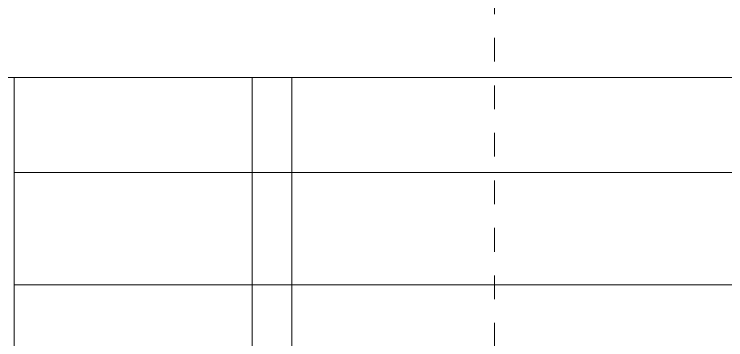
# Model space of a CAD drawing. Header units: millimetres. Extents: x 663313 to 1226001, y 1431724 to 1620898.
# Drawn here: x 663727.304 to 663731.791, y 1524737.722 to 1524739.777 of the extents above; entities that cross this region are included whole.
import ezdxf

# ---------------------------------------------------------------- set-up
doc = ezdxf.new("R2010")
doc.units = ezdxf.units.MM
for name, pattern in [('XKITLINE00', [0]), ('XKITLINE01', [4, 1, -1, 1, -1]), ('XKITLINE02', [4, 2, -2])]:
    doc.linetypes.add(name, pattern=pattern)
doc.layers.add('Part', color=7, linetype='Continuous', lineweight=0)
doc.layers.add('S-GRID', color=7, linetype='Continuous', lineweight=9)

# ---------------------------------------------------------------- blocks, each defined once
blk = doc.blocks.new('*A2523977')
at = {"layer": 'Part', "color": 7, "linetype": 'XKITLINE00', "lineweight": 0}
for p, q in [((217.067282, 41.815369), (217.067262, 41.815369)), ((217.067282, 37.815369), (217.067282, 41.815369)), ((217.067282, 41.815369), (267.900591, 41.815369)), ((217.067262, 37.815369), (217.067282, 37.815369)), ((217.067282, 37.815369), (267.900591, 37.815369))]:
    blk.add_line(p, q, dxfattribs=at)
at = {"layer": 'Part', "color": 7, "linetype": 'XKITLINE02', "lineweight": 0}
for p, q in [((217.067262, 41.815369), (217.067262, 37.815369)), ((217.067262, 41.815369), (217.067282, 41.815369)), ((217.067282, 37.815369), (217.067262, 37.815369))]:
    blk.add_line(p, q, dxfattribs=at)
blk = doc.blocks.new('*A2528982')
at = {"layer": 'Part', "color": 7, "linetype": 'XKITLINE00', "lineweight": 0}
for p, q in [((217.067303, 33.082036), (217.067286, 33.082036)), ((217.067303, 30.415369), (217.067303, 33.082036)), ((217.067303, 33.082036), (267.900591, 33.082036))]:
    blk.add_line(p, q, dxfattribs=at)
at = {"layer": 'Part', "color": 7, "linetype": 'XKITLINE02', "lineweight": 0}
for q in [(217.067286, 30.415369), (217.067303, 33.082036)]:
    blk.add_line((217.067286, 33.082036), q, dxfattribs=at)
blk = doc.blocks.new('*A25671021')
at = {"layer": 'Part', "color": 7, "linetype": 'XKITLINE00', "lineweight": 0}
for p, q in [((217.067282, 41.815369), (215.067262, 41.815369)), ((215.067282, 18.482036), (215.067282, 41.815369)), ((217.067282, 41.815369), (217.067262, 41.815369)), ((217.067282, 18.482036), (217.067282, 41.815369)), ((217.067282, 18.482036), (215.067262, 18.482036)), ((217.067262, 18.482036), (217.067282, 18.482036))]:
    blk.add_line(p, q, dxfattribs=at)
at = {"layer": 'Part', "color": 7, "linetype": 'XKITLINE02', "lineweight": 0}
for p, q in [((215.067262, 18.482036), (215.067262, 41.815369)), ((215.067262, 41.815369), (215.067282, 41.815369)), ((217.067262, 41.815369), (217.067262, 18.482036)), ((215.067262, 18.482036), (215.067282, 18.482036))]:
    blk.add_line(p, q, dxfattribs=at)
blk = doc.blocks.new('*A25951049')
at = {"layer": 'S-GRID', "color": 7, "linetype": 'XKITLINE01', "lineweight": 0}
blk.add_line((237.267259, -27.517964), (237.267259, 90.604862), dxfattribs=at)
blk = doc.blocks.new('*A26341088')
at = {"layer": 'Part', "color": 7, "linetype": 'XKITLINE00', "lineweight": 0}
for p, q in [((228.733949, 41.815369), (227.067262, 41.815369)), ((227.067282, 18.482036), (227.067282, 41.815369)), ((228.733949, 41.815369), (228.733928, 41.815369)), ((228.733949, 18.482036), (228.733949, 41.815369)), ((228.733949, 18.482036), (227.067262, 18.482036)), ((228.733928, 18.482036), (228.733949, 18.482036))]:
    blk.add_line(p, q, dxfattribs=at)
at = {"layer": 'Part', "color": 7, "linetype": 'XKITLINE02', "lineweight": 0}
for p, q in [((227.067262, 18.482036), (227.067262, 41.815369)), ((227.067262, 41.815369), (227.067282, 41.815369)), ((228.733928, 41.815369), (228.733928, 18.482036)), ((227.067262, 18.482036), (227.067282, 18.482036))]:
    blk.add_line(p, q, dxfattribs=at)

msp = doc.modelspace()

# ---------------------------------------------------------------- block references
at = {"color": 7, "lineweight": 0, "xscale": 0.15, "yscale": 0.15, "zscale": 0.15}
for name in ['*A25951049', '*A25671021', '*A2523977', '*A26341088', '*A2528982']:
    msp.add_blockref(name, (663694.7436, 1524733.1057), dxfattribs=at)

doc.saveas('drawing.dxf')
